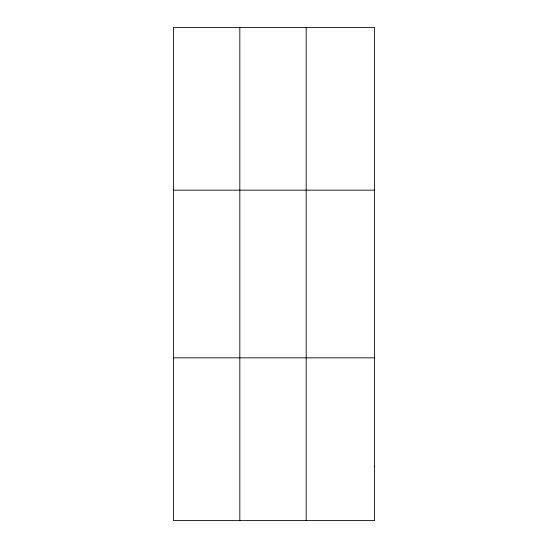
<?xml version="1.0" encoding="UTF-8"?>
<svg xmlns="http://www.w3.org/2000/svg" width="548" height="548" viewBox="0 0 548 548"><rect width="100%" height="100%" fill="white"/><g stroke="black" fill="none" stroke-linecap="round" stroke-linejoin="round"><path stroke-width="0.82" d="M239.819 520.6L239.819 27.4M306.174 520.6L306.174 27.4M173.463 190.156L374.537 190.156M173.463 357.844L374.537 357.844M374.537 466.348L374.537 520.6L173.463 520.6L173.463 27.4L374.537 27.4L374.537 466.348"/></g></svg>
